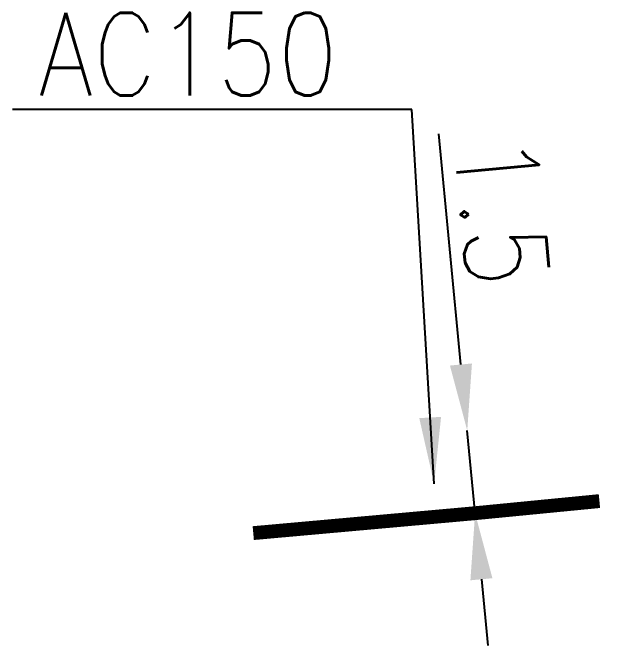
# Model space of a CAD drawing. Header units: millimetres. Extents: x 149996 to 151004, y 126998 to 128018.
# Drawn here: x 150989.39 to 151000.12, y 126997.97 to 127009.41 of the extents above; entities that cross this region are included whole.
import ezdxf

# ---------------------------------------------------------------- set-up
doc = ezdxf.new("R2010")
doc.units = ezdxf.units.MM
doc.header["$PDMODE"] = 34
doc.linetypes.add('L_100_AP', pattern=[14, 10, -1.5, 1, -1.5])
doc.layers.get('DEFPOINTS').update_dxf_attribs({"linetype": 'CONTINUOUS'})
doc.layers.add('L_140', color=3, linetype='CONTINUOUS')
doc.styles.get("Standard").update_dxf_attribs({"font": 'romans.shx', "width": 0.85})
doc.dimstyles.get("Standard").update_dxf_attribs({"dimtxt": 1.5, "dimasz": 1.2, "dimexe": 0.625, "dimexo": 0.625, "dimgap": 0.25, "dimtad": 1, "dimdec": 1, "dimzin": 0, "dimdsep": 46, "dimtxsty": 'Standard', "dimcen": -0.5, "dimadec": 0, "dimazin": 0, "dimtfac": 1, "dimtdec": 1, "dimtmove": 0, "dimatfit": 3, "dimfxl": 0, "dimtolj": 1, "dimtzin": 0, "dimarcsym": 0})

# ---------------------------------------------------------------- blocks, each defined once
blk = doc.blocks.new('*D811')
at = {"layer": 'DEFPOINTS', "color": 0, "linetype": 'Continuous', "transparency": 16777216}
for p in [(150997.61, 127001.854), (150997.61, 127001.854), (150997.752, 127000.36)]:
    blk.add_point(p, dxfattribs=at)
at = {"layer": 'L_140', "color": 0, "linetype": 'Continuous', "lineweight": -2, "transparency": 16777216}
for p, q in [((150997.496, 127003.048), (150997.098, 127007.219)), ((150997.752, 127000.36), (150997.61, 127001.854)), ((150997.866, 126999.166), (150997.98, 126997.971))]:
    blk.add_line(p, q, dxfattribs=at)
at = {"layer": 'L_140', "color": 0, "linetype": 'Continuous', "transparency": 16777216}
for points in [[(150997.695, 127003.067), (150997.297, 127003.029), (150997.61, 127001.854)], [(150998.065, 126999.185), (150997.667, 126999.147), (150997.752, 127000.36)]]:
    blk.add_solid(points, dxfattribs=at)
at = {"layer": 'L_140', "color": 0, "linetype": 'Continuous', "transparency": 16777216, "insert": (150998.236, 127005.826), "char_height": 1.5, "attachment_point": 5, "rotation": 275.4487}
blk.add_mtext('\\A1;1.5', dxfattribs=at)

msp = doc.modelspace()

# ---------------------------------------------------------------- linework, layer by layer
at = {"layer": 'L_140', "linetype": 'L_100_AP', "const_width": 0.25, "flags": 128}
msp.add_lwpolyline([(151000, 127000.579), (150997.752, 127000.36), (150993.741, 127000)], dxfattribs=at)

# ---------------------------------------------------------------- texts
at = {"layer": 'L_140', "linetype": 'Continuous', "insert": (150995.27, 127007.908), "char_height": 1.5, "attachment_point": 9}
msp.add_mtext('\\A1;AC150', dxfattribs=at)

# ---------------------------------------------------------------- dimensions: what is measured, and where the dimension line sits
at = {"layer": 'L_140', "linetype": 'Continuous'}
dim = msp.add_linear_dim(base=(150997.61, 127001.854), p1=(150997.752, 127000.36), p2=(150997.61, 127001.854), angle=275.4487, dimstyle='Standard', dxfattribs=at)
dim.commit()
dim.dimension.update_dxf_attribs({"geometry": '*D811', "text_midpoint": (150997.24, 127005.731), "dimtype": 160})

# ---------------------------------------------------------------- leaders
at = {"layer": 'L_140', "linetype": 'Continuous', "annotation_type": 0, "has_hookline": 1, "hookline_direction": 1, "text_width": 5.768}
msp.add_leader([(150997.011, 127000.892), (150996.609, 127007.658), (150995.409, 127007.658)], dimstyle='Standard', dxfattribs=at)

doc.saveas('drawing.dxf')
